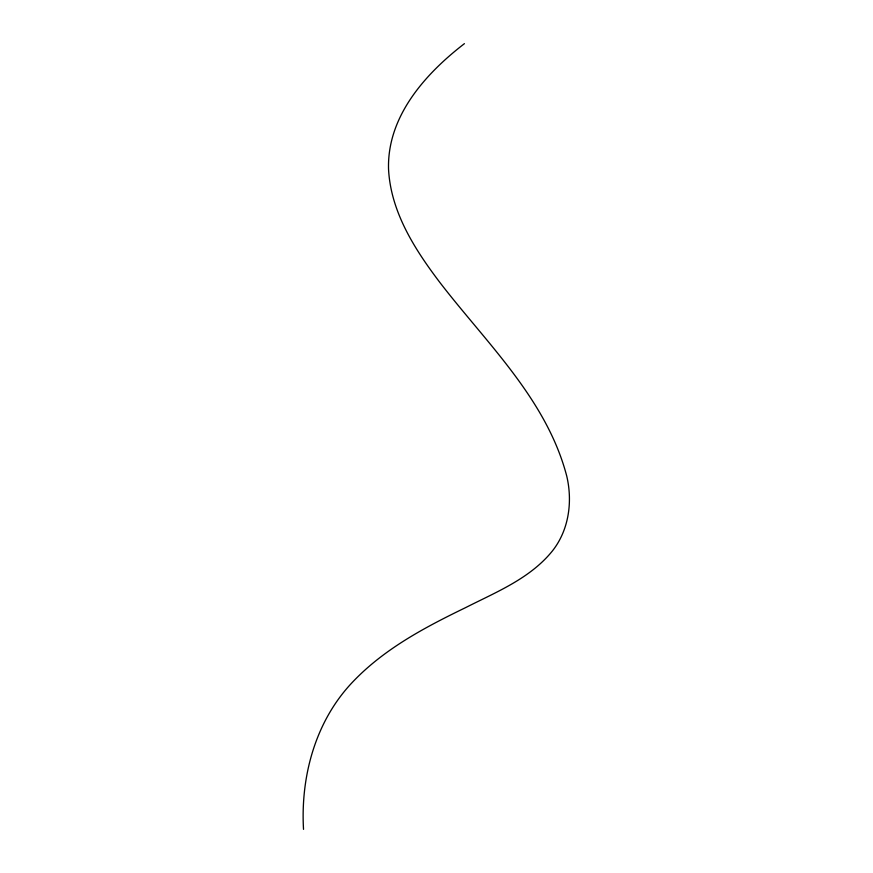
<?xml version="1.0" encoding="UTF-8"?>
<svg xmlns="http://www.w3.org/2000/svg" width="873" height="873" viewBox="0 0 873 873"><rect width="100%" height="100%" fill="white"/><g stroke="black" fill="none" stroke-linecap="round" stroke-linejoin="round"><path stroke-width="1.31" d="M303.52 829.35C300.443 775.89 315.699 720.105 353.609 681.038C384.895 648.475 425.326 627.141 465.516 607.663C496.268 592.047 530.173 578.515 552.423 550.928C568.967 529.998 572.743 501.648 566.752 476.134C546.727 399.474 486.687 343.351 439.872 282.459C414.74 249.307 390.722 211.921 388.54 169.144C387.034 116.502 425.216 73.856 464.425 43.65"/></g></svg>
